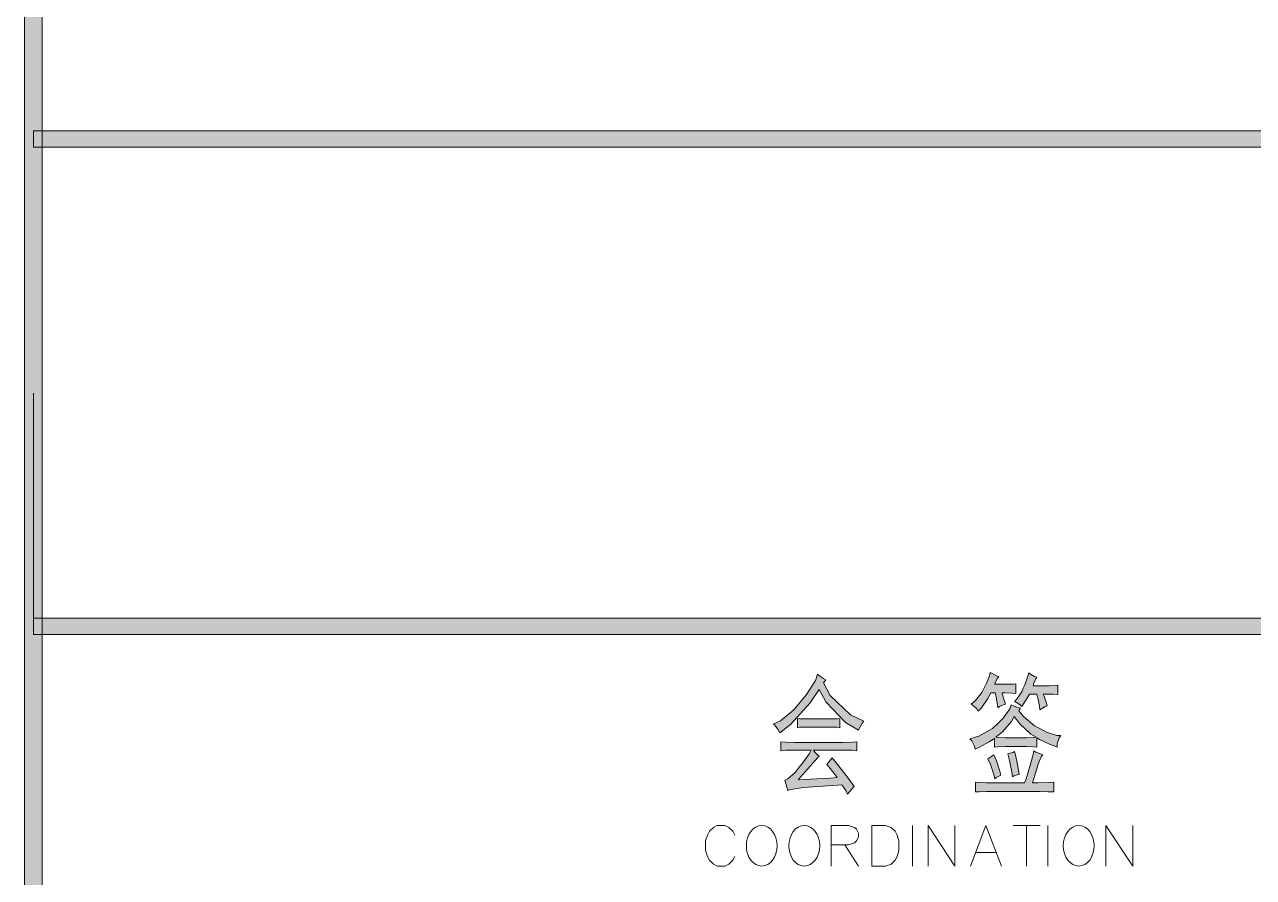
# Model space of a CAD drawing. Header units: millimetres. Extents: x 568 to 3948041, y -25191 to 63890.
# Drawn here: x 3939001 to 3943883, y 45808 to 49195 of the extents above; entities that cross this region are included whole.
import ezdxf

# ---------------------------------------------------------------- set-up
doc = ezdxf.new("R2010")
doc.units = ezdxf.units.MM

msp = doc.modelspace()

# ---------------------------------------------------------------- hatches: boundary and pattern name
h = msp.add_hatch(color=0)
h.dxf.hatch_style = 2
h.paths.add_polyline_path([(3939071.1, -23691.5), (3939001.2, -23691.5), (3939001.2, 62389.8), (3939071.1, 62389.8)])
h = msp.add_hatch(color=0)
h.dxf.hatch_style = 2
h.paths.add_polyline_path([(3946541, 48772.1), (3946541, 48708.2), (3939036.2, 48708.2), (3939036.2, 48772.1)])
h = msp.add_hatch(color=0)
h.dxf.hatch_style = 2
h.paths.add_polyline_path([(3946541, 46837.7), (3946541, 46773.1), (3939036.2, 46773.1), (3939036.2, 46837.7)])
h = msp.add_hatch(color=0)
h.dxf.hatch_style = 2
h.paths.add_polyline_path([(3942939, 46538.4), (3942923.8, 46539.1), (3942896.5, 46540.7), (3942884.3, 46540.7), (3942887.4, 46529.3), (3942894.2, 46507.2), (3942898, 46495.8), (3942888.9, 46492.8), (3942873.7, 46486), (3942867.6, 46481.4), (3942866.1, 46493.6), (3942860.8, 46523.2), (3942857, 46540.7), (3942840.3, 46540.7), (3942827.3, 46517.9), (3942802.3, 46481.4), (3942790.1, 46467.7), (3942784, 46476.8), (3942769.6, 46490.5), (3942761.2, 46495.8), (3942778.7, 46510.3), (3942804.5, 46542.2), (3942813.7, 46560.4), (3942822, 46578.7), (3942834.2, 46609), (3942837.2, 46621.2), (3942844.8, 46617.4), (3942862.3, 46609), (3942872.2, 46605.2), (3942866.8, 46599.2), (3942858.5, 46584), (3942855.5, 46574.9), (3942902.6, 46574.9), (3942911.7, 46574.9), (3942929.9, 46575.6), (3942939, 46577.1)])
h = msp.add_hatch(color=0)
h.dxf.hatch_style = 2
h.paths.add_polyline_path([(3942174.7, 46580.9), (3942201.3, 46530), (3942281.8, 46454.1), (3942335.8, 46429), (3942328.9, 46420.6), (3942318.3, 46402.4), (3942314.5, 46392.5), (3942262.8, 46423.7), (3942184.6, 46505), (3942158, 46554.3), (3942122.3, 46501.2), (3942044, 46414.5), (3942001.5, 46382.6), (3941993.9, 46396.3), (3941981, 46413.8), (3941975.7, 46416.8), (3942003.8, 46429.7), (3942057, 46473.8), (3942082.8, 46504.2), (3942107.9, 46534.6), (3942142.8, 46590), (3942151.9, 46615.1), (3942158.8, 46609), (3942174.7, 46598.4), (3942183.8, 46593.1)])
h = msp.add_hatch(color=0)
h.dxf.hatch_style = 2
h.paths.add_polyline_path([(3943063.6, 46489.8), (3943056, 46486), (3943041.6, 46477.6), (3943034.8, 46473.8), (3943033.2, 46489), (3943027.2, 46520.2), (3943022.6, 46536.1), (3942993.7, 46536.1), (3942985.4, 46522.4), (3942970.2, 46496.6), (3942963.3, 46486), (3942956.5, 46492.8), (3942942.1, 46502.7), (3942934.5, 46505.7), (3942945.1, 46517.9), (3942962.6, 46544.5), (3942968.7, 46558.9), (3942975.5, 46572.6), (3942986.1, 46603), (3942990.7, 46619.7), (3942997.5, 46614.4), (3943013.5, 46606), (3943022.6, 46603), (3943018, 46596.1), (3943010.4, 46578.7), (3943007.4, 46568.8), (3943063.6, 46568.8), (3943071.2, 46568.8), (3943092.5, 46569.5), (3943106.2, 46571.1), (3943106.2, 46534.6), (3943085.7, 46535.3), (3943056.8, 46536.1), (3943048.4, 46536.1), (3943051.5, 46527), (3943059.1, 46504.2)])
h = msp.add_hatch(color=0)
h.paths.add_polyline_path([(3943103.1, 46325.7), (3943073.5, 46337.1), (3943033.2, 46355.3), (3943022.6, 46362.1), (3943022.6, 46325.7), (3943008.9, 46326.4), (3942982.3, 46327.9), (3942969.4, 46327.9), (3942910.2, 46327.9), (3942896.5, 46327.9), (3942868.4, 46326.4), (3942853.9, 46325.7), (3942853.9, 46359.8), (3942833.4, 46346.2), (3942795.4, 46324.9), (3942778, 46317.3), (3942774.9, 46329.5), (3942764.3, 46350), (3942756.7, 46358.3), (3942791.6, 46368.2), (3942847.1, 46399.4), (3942868.4, 46419.9), (3942888.9, 46440.4), (3942915.5, 46477.6), (3942920.8, 46493.6), (3942928.4, 46489.8), (3942946.6, 46482.9), (3942957.3, 46479.9), (3942951.2, 46469.2), (3942970.2, 46446.5), (3943013.5, 46410), (3943037, 46397.8), (3943061.3, 46384.9), (3943101.6, 46372), (3943118.3, 46372), (3943111.5, 46362.1), (3943103.9, 46338.6)])
h.paths.add_polyline_path([(3942860, 46364.4), (3942872.2, 46362.9), (3942897.2, 46362.1), (3942910.2, 46362.1), (3942969.4, 46362.1), (3942982.3, 46362.1), (3943007.4, 46362.9), (3943019.6, 46364.4), (3942998.3, 46376.6), (3942955, 46417.6), (3942932.9, 46447.2), (3942922.3, 46426.7), (3942885.8, 46385.7)])
h = msp.add_hatch(color=0)
h.dxf.hatch_style = 2
h.paths.add_polyline_path([(3942185.4, 46437.3), (3942202.1, 46437.3), (3942229.4, 46438.1), (3942240.1, 46438.9), (3942240.1, 46402.4), (3942228.7, 46403.9), (3942201.3, 46404.7), (3942185.4, 46404.7), (3942120, 46404.7), (3942105.6, 46404.7), (3942081.3, 46403.9), (3942071.4, 46402.4), (3942071.4, 46438.9), (3942081.3, 46438.1), (3942104.8, 46437.3), (3942118.5, 46437.3)])
h = msp.add_hatch(color=0)
h.dxf.hatch_style = 2
h.paths.add_polyline_path([(3942158, 46289.2), (3942152.7, 46283.9), (3942110.9, 46237.5), (3942074.4, 46195.7), (3942124.6, 46198), (3942202.1, 46201.8), (3942229.4, 46204.1), (3942222.6, 46214), (3942202.1, 46240.6), (3942188.4, 46256.5), (3942193.7, 46262.6), (3942204.3, 46275.5), (3942209.7, 46283.1), (3942220.3, 46269.4), (3942240.8, 46243.6), (3942250.7, 46231.4), (3942260.6, 46218.5), (3942283.4, 46187.4), (3942296.3, 46169.1), (3942291, 46163.1), (3942278, 46147.9), (3942270.4, 46138.8), (3942263.6, 46152.4), (3942252.2, 46170.7), (3942247.7, 46175.2), (3942230.2, 46174.5), (3942173.2, 46170.7), (3942134.4, 46167.6), (3942094.9, 46164.6), (3942044.8, 46157), (3942033.4, 46153.2), (3942029.6, 46166.1), (3942023.5, 46186.6), (3942021.2, 46193.5), (3942033.4, 46198.8), (3942062.3, 46224.6), (3942079, 46245.1), (3942095.7, 46266.4), (3942119.3, 46299.8), (3942126.1, 46313.5), (3942082, 46313.5), (3942061.5, 46313.5), (3942023.5, 46312.7), (3942006.1, 46311.2), (3942006.1, 46346.2), (3942024.3, 46344.6), (3942061.5, 46343.9), (3942080.5, 46343.9), (3942232.5, 46343.9), (3942251.5, 46343.9), (3942288.7, 46344.6), (3942306.9, 46346.2), (3942306.9, 46311.2), (3942288.7, 46312.7), (3942248.4, 46313.5), (3942226.4, 46313.5), (3942135.2, 46313.5), (3942141.3, 46305.1), (3942152.7, 46293)])
h = msp.add_hatch(color=0)
h.dxf.hatch_style = 2
h.paths.add_polyline_path([(3942834.2, 46149.4), (3942821.3, 46149.4), (3942793.9, 46147.9), (3942779.5, 46147.1), (3942779.5, 46185.9), (3942794.7, 46184.3), (3942821.3, 46183.6), (3942832.7, 46183.6), (3942974, 46183.6), (3942978.5, 46195.7), (3942988.4, 46226.1), (3942993.7, 46244.4), (3942999, 46262.6), (3943007.4, 46296), (3943010.4, 46311.2), (3943018.8, 46305.9), (3943037, 46298.3), (3943046.9, 46295.3), (3943041.6, 46289.2), (3943031.7, 46267.9), (3943027.2, 46253.5), (3943022.6, 46239), (3943012, 46204.1), (3943005.9, 46183.6), (3943026.4, 46183.6), (3943068.2, 46184.3), (3943089.5, 46185.9), (3943089.5, 46147.1), (3943068.2, 46147.9), (3943036.3, 46149.4), (3943025.6, 46149.4)])
h = msp.add_hatch(color=0)
h.dxf.hatch_style = 2
h.paths.add_polyline_path([(3942852.4, 46295.3), (3942862.3, 46271), (3942876, 46229.9), (3942879.8, 46214), (3942873.7, 46211.7), (3942861.5, 46204.9), (3942855.5, 46199.5), (3942852.4, 46216.3), (3942838.7, 46255.8), (3942828.1, 46278.6), (3942831.9, 46281.6), (3942844.1, 46289.9)])
h = msp.add_hatch(color=0)
h.dxf.hatch_style = 2
h.paths.add_polyline_path([(3942925.3, 46207.9), (3942923.1, 46226.1), (3942914, 46271.7), (3942907.1, 46299.1), (3942913.2, 46299.8), (3942926.9, 46304.4), (3942934.5, 46307.4), (3942937.5, 46295.3), (3942946.6, 46249.7), (3942952.7, 46216.3), (3942945.1, 46214.7), (3942931.4, 46210.9)])

# ---------------------------------------------------------------- linework, layer by layer
at = {"color": 0, "lineweight": 0}
for points in [[(3939071.1, -23691.5), (3939001.2, -23691.5), (3939001.2, 62389.8), (3939071.1, 62389.8)], [(3946541, 48772.1), (3946541, 48708.2), (3939036.2, 48708.2), (3939036.2, 48772.1)], [(3946541, 46837.7), (3946541, 46773.1), (3939036.2, 46773.1), (3939036.2, 46837.7)], [(3942939, 46538.4), (3942923.8, 46539.1), (3942896.5, 46540.7), (3942884.3, 46540.7), (3942887.4, 46529.3), (3942894.2, 46507.2), (3942898, 46495.8), (3942888.9, 46492.8), (3942873.7, 46486), (3942867.6, 46481.4), (3942866.1, 46493.6), (3942860.8, 46523.2), (3942857, 46540.7), (3942840.3, 46540.7), (3942827.3, 46517.9), (3942802.3, 46481.4), (3942790.1, 46467.7), (3942784, 46476.8), (3942769.6, 46490.5), (3942761.2, 46495.8), (3942778.7, 46510.3), (3942804.5, 46542.2), (3942813.7, 46560.4), (3942822, 46578.7), (3942834.2, 46609), (3942837.2, 46621.2), (3942844.8, 46617.4), (3942862.3, 46609), (3942872.2, 46605.2), (3942866.8, 46599.2), (3942858.5, 46584), (3942855.5, 46574.9), (3942902.6, 46574.9), (3942911.7, 46574.9), (3942929.9, 46575.6), (3942939, 46577.1)], [(3942174.7, 46580.9), (3942201.3, 46530), (3942281.8, 46454.1), (3942335.8, 46429), (3942328.9, 46420.6), (3942318.3, 46402.4), (3942314.5, 46392.5), (3942262.8, 46423.7), (3942184.6, 46505), (3942158, 46554.3), (3942122.3, 46501.2), (3942044, 46414.5), (3942001.5, 46382.6), (3941993.9, 46396.3), (3941981, 46413.8), (3941975.7, 46416.8), (3942003.8, 46429.7), (3942057, 46473.8), (3942082.8, 46504.2), (3942107.9, 46534.6), (3942142.8, 46590), (3942151.9, 46615.1), (3942158.8, 46609), (3942174.7, 46598.4), (3942183.8, 46593.1)], [(3943063.6, 46489.8), (3943056, 46486), (3943041.6, 46477.6), (3943034.8, 46473.8), (3943033.2, 46489), (3943027.2, 46520.2), (3943022.6, 46536.1), (3942993.7, 46536.1), (3942985.4, 46522.4), (3942970.2, 46496.6), (3942963.3, 46486), (3942956.5, 46492.8), (3942942.1, 46502.7), (3942934.5, 46505.7), (3942945.1, 46517.9), (3942962.6, 46544.5), (3942968.7, 46558.9), (3942975.5, 46572.6), (3942986.1, 46603), (3942990.7, 46619.7), (3942997.5, 46614.4), (3943013.5, 46606), (3943022.6, 46603), (3943018, 46596.1), (3943010.4, 46578.7), (3943007.4, 46568.8), (3943063.6, 46568.8), (3943071.2, 46568.8), (3943092.5, 46569.5), (3943106.2, 46571.1), (3943106.2, 46534.6), (3943085.7, 46535.3), (3943056.8, 46536.1), (3943048.4, 46536.1), (3943051.5, 46527), (3943059.1, 46504.2)], [(3943103.1, 46325.7), (3943073.5, 46337.1), (3943033.2, 46355.3), (3943022.6, 46362.1), (3943022.6, 46325.7), (3943008.9, 46326.4), (3942982.3, 46327.9), (3942969.4, 46327.9), (3942910.2, 46327.9), (3942896.5, 46327.9), (3942868.4, 46326.4), (3942853.9, 46325.7), (3942853.9, 46359.8), (3942833.4, 46346.2), (3942795.4, 46324.9), (3942778, 46317.3), (3942774.9, 46329.5), (3942764.3, 46350), (3942756.7, 46358.3), (3942791.6, 46368.2), (3942847.1, 46399.4), (3942868.4, 46419.9), (3942888.9, 46440.4), (3942915.5, 46477.6), (3942920.8, 46493.6), (3942928.4, 46489.8), (3942946.6, 46482.9), (3942957.3, 46479.9), (3942951.2, 46469.2), (3942970.2, 46446.5), (3943013.5, 46410), (3943037, 46397.8), (3943061.3, 46384.9), (3943101.6, 46372), (3943118.3, 46372), (3943111.5, 46362.1), (3943103.9, 46338.6)], [(3942185.4, 46437.3), (3942202.1, 46437.3), (3942229.4, 46438.1), (3942240.1, 46438.9), (3942240.1, 46402.4), (3942228.7, 46403.9), (3942201.3, 46404.7), (3942185.4, 46404.7), (3942120, 46404.7), (3942105.6, 46404.7), (3942081.3, 46403.9), (3942071.4, 46402.4), (3942071.4, 46438.9), (3942081.3, 46438.1), (3942104.8, 46437.3), (3942118.5, 46437.3)], [(3942860, 46364.4), (3942872.2, 46362.9), (3942897.2, 46362.1), (3942910.2, 46362.1), (3942969.4, 46362.1), (3942982.3, 46362.1), (3943007.4, 46362.9), (3943019.6, 46364.4), (3942998.3, 46376.6), (3942955, 46417.6), (3942932.9, 46447.2), (3942922.3, 46426.7), (3942885.8, 46385.7)], [(3942158, 46289.2), (3942152.7, 46283.9), (3942110.9, 46237.5), (3942074.4, 46195.7), (3942124.6, 46198), (3942202.1, 46201.8), (3942229.4, 46204.1), (3942222.6, 46214), (3942202.1, 46240.6), (3942188.4, 46256.5), (3942193.7, 46262.6), (3942204.3, 46275.5), (3942209.7, 46283.1), (3942220.3, 46269.4), (3942240.8, 46243.6), (3942250.7, 46231.4), (3942260.6, 46218.5), (3942283.4, 46187.4), (3942296.3, 46169.1), (3942291, 46163.1), (3942278, 46147.9), (3942270.4, 46138.8), (3942263.6, 46152.4), (3942252.2, 46170.7), (3942247.7, 46175.2), (3942230.2, 46174.5), (3942173.2, 46170.7), (3942134.4, 46167.6), (3942094.9, 46164.6), (3942044.8, 46157), (3942033.4, 46153.2), (3942029.6, 46166.1), (3942023.5, 46186.6), (3942021.2, 46193.5), (3942033.4, 46198.8), (3942062.3, 46224.6), (3942079, 46245.1), (3942095.7, 46266.4), (3942119.3, 46299.8), (3942126.1, 46313.5), (3942082, 46313.5), (3942061.5, 46313.5), (3942023.5, 46312.7), (3942006.1, 46311.2), (3942006.1, 46346.2), (3942024.3, 46344.6), (3942061.5, 46343.9), (3942080.5, 46343.9), (3942232.5, 46343.9), (3942251.5, 46343.9), (3942288.7, 46344.6), (3942306.9, 46346.2), (3942306.9, 46311.2), (3942288.7, 46312.7), (3942248.4, 46313.5), (3942226.4, 46313.5), (3942135.2, 46313.5), (3942141.3, 46305.1), (3942152.7, 46293)], [(3942834.2, 46149.4), (3942821.3, 46149.4), (3942793.9, 46147.9), (3942779.5, 46147.1), (3942779.5, 46185.9), (3942794.7, 46184.3), (3942821.3, 46183.6), (3942832.7, 46183.6), (3942974, 46183.6), (3942978.5, 46195.7), (3942988.4, 46226.1), (3942993.7, 46244.4), (3942999, 46262.6), (3943007.4, 46296), (3943010.4, 46311.2), (3943018.8, 46305.9), (3943037, 46298.3), (3943046.9, 46295.3), (3943041.6, 46289.2), (3943031.7, 46267.9), (3943027.2, 46253.5), (3943022.6, 46239), (3943012, 46204.1), (3943005.9, 46183.6), (3943026.4, 46183.6), (3943068.2, 46184.3), (3943089.5, 46185.9), (3943089.5, 46147.1), (3943068.2, 46147.9), (3943036.3, 46149.4), (3943025.6, 46149.4)], [(3942852.4, 46295.3), (3942862.3, 46271), (3942876, 46229.9), (3942879.8, 46214), (3942873.7, 46211.7), (3942861.5, 46204.9), (3942855.5, 46199.5), (3942852.4, 46216.3), (3942838.7, 46255.8), (3942828.1, 46278.6), (3942831.9, 46281.6), (3942844.1, 46289.9)], [(3942925.3, 46207.9), (3942923.1, 46226.1), (3942914, 46271.7), (3942907.1, 46299.1), (3942913.2, 46299.8), (3942926.9, 46304.4), (3942934.5, 46307.4), (3942937.5, 46295.3), (3942946.6, 46249.7), (3942952.7, 46216.3), (3942945.1, 46214.7), (3942931.4, 46210.9)], [(3942367.7, 45853.1), (3942367.7, 46014.2), (3942420.9, 46014.2), (3942444.4, 46006.6), (3942459.6, 45991.4), (3942467.2, 45975.4), (3942474.8, 45952.6), (3942474.8, 45914.6), (3942467.2, 45891.1), (3942459.6, 45875.9), (3942444.4, 45860.7), (3942420.9, 45853.1)]]:
    msp.add_lwpolyline(points, close=True, dxfattribs=at)
for points in [[(3939036.2, 47730.4), (3939036.2, 46805.8)], [(3941822.2, 45975.4), (3941814.6, 45991.4), (3941799.4, 46006.6), (3941783.4, 46014.2), (3941753.1, 46014.2), (3941737.9, 46006.6), (3941721.9, 45991.4), (3941714.3, 45975.4), (3941706.7, 45952.6), (3941706.7, 45914.6), (3941714.3, 45891.1), (3941721.9, 45875.9), (3941737.9, 45860.7), (3941753.1, 45853.1), (3941783.4, 45853.1), (3941799.4, 45860.7), (3941814.6, 45875.9), (3941822.2, 45891.1)], [(3942205.9, 45853.1), (3942205.9, 46014.2), (3942275, 46014.2), (3942298.6, 46006.6), (3942306.2, 45999), (3942313.7, 45983.8), (3942313.7, 45967.8), (3942306.2, 45952.6), (3942298.6, 45945), (3942275, 45937.4), (3942205.9, 45937.4)], [(3942528.8, 45853.1), (3942528.8, 46014.2)], [(3942590.3, 45853.1), (3942590.3, 46014.2), (3942697.4, 45853.1), (3942697.4, 46014.2)], [(3942759, 45853.1), (3942820.5, 46014.2), (3942882, 45853.1)], [(3942928.4, 46014.2), (3943035.5, 46014.2)], [(3942981.6, 46014.2), (3942981.6, 45853.1)], [(3943066.7, 45853.1), (3943066.7, 46014.2)], [(3943296.9, 45853.1), (3943296.9, 46014.2), (3943404, 45853.1), (3943404, 46014.2)], [(3942259.8, 45937.4), (3942313.7, 45853.1)], [(3942782.5, 45906.3), (3942859.3, 45906.3)]]:
    msp.add_lwpolyline(points, dxfattribs=at)
for centre, ratio in [((3941929.7, 45933.6), 0.759434), ((3942098.7, 45933.6), 0.764151), ((3943189, 45933.6), 0.764151)]:
    msp.add_ellipse(centre, major_axis=(0, 80.5), ratio=ratio, start_param=0, end_param=6.283185, dxfattribs=at)

doc.saveas('drawing.dxf')
